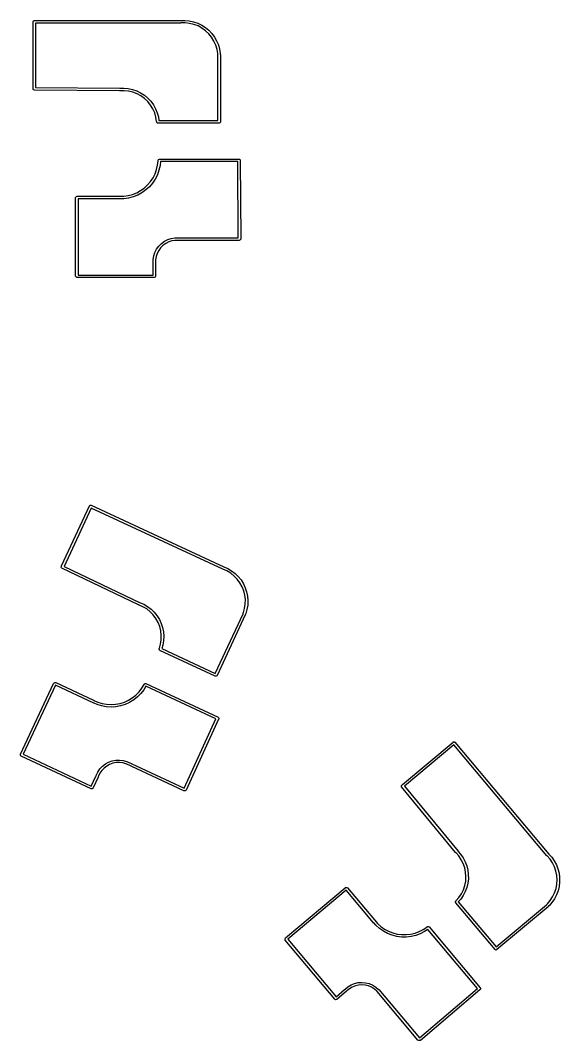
# Model space of a CAD drawing. Extents: x -5 to 140, y -38 to 78.
# Drawn here: x 108.4 to 140.2, y -38.3 to 21.9 of the extents above; entities that cross this region are included whole.
import ezdxf

# ---------------------------------------------------------------- set-up
doc = ezdxf.new("R2010")
doc.units = 0
doc.layers.add('BLACK', color=7, linetype='CONTINUOUS')

msp = doc.modelspace()

# ---------------------------------------------------------------- linework, layer by layer
at = {"layer": 'BLACK', "linetype": 'CONTINUOUS'}
for p, q in [((109.125, 21.804), (109.127, 21.8137)), ((109.125, 17.896), (109.125, 21.804)), ((109.126, 21.817), (109.128, 21.8199)), ((109.127, 21.8137), (109.126, 21.817)), ((109.128, 21.8199), (109.13, 21.8297)), ((109.13, 21.8297), (109.142, 21.8446)), ((109.142, 21.8446), (109.152, 21.8615)), ((109.152, 21.8615), (109.158, 21.8638)), ((109.158, 21.8638), (109.162, 21.869)), ((109.162, 21.869), (109.182, 21.8723)), ((109.182, 21.8723), (109.2, 21.879)), ((109.2, 21.879), (117.825, 21.879)), ((117.825, 21.729), (109.275, 21.729)), ((109.275, 21.729), (109.275, 17.9243)), ((117.825, 21.8789), (118.079, 21.8867)), ((117.825, 21.879), (117.825, 21.8789)), ((117.828, 21.7301), (117.825, 21.729)), ((117.832, 21.7293), (117.828, 21.7301)), ((117.842, 21.7339), (117.832, 21.7293)), ((118.095, 21.7404), (117.842, 21.7339)), ((118.079, 21.8867), (118.338, 21.8634)), ((118.356, 21.7128), (118.095, 21.7404)), ((118.338, 21.8634), (118.593, 21.8089)), ((118.612, 21.6513), (118.356, 21.7128)), ((118.593, 21.8089), (118.839, 21.724)), ((118.839, 21.724), (119.074, 21.6102)), ((118.858, 21.5569), (118.612, 21.6513)), ((119.089, 21.4313), (118.858, 21.5569)), ((119.074, 21.6102), (119.293, 21.4688)), ((119.302, 21.2766), (119.089, 21.4313)), ((119.293, 21.4688), (119.493, 21.3022)), ((119.493, 21.0953), (119.302, 21.2766)), ((119.493, 21.3022), (119.672, 21.1126)), ((119.658, 20.8908), (119.493, 21.0953)), ((119.672, 21.1126), (119.826, 20.9028)), ((119.796, 20.6663), (119.658, 20.8908)), ((119.903, 20.4259), (119.796, 20.6663)), ((119.826, 20.9028), (119.954, 20.676)), ((119.954, 20.676), (120.054, 20.4353)), ((119.978, 20.1735), (119.903, 20.4259)), ((120.017, 19.9245), (119.978, 20.1735)), ((120.014, 19.9132), (120.017, 19.9245)), ((120.03, 19.8764), (120.014, 19.9132)), ((120.054, 20.4353), (120.124, 20.1844)), ((120.124, 20.1844), (120.164, 19.9268)), ((120.164, 19.9268), (120.157, 19.8983)), ((120.157, 19.8983), (120.157, 19.8982)), ((120.157, 19.8982), (120.175, 19.85)), ((120.164, 19.9268), (120.164, 19.9268)), ((120.025, 19.85), (120.03, 19.8757)), ((120.025, 15.971), (120.025, 19.85)), ((120.03, 19.8757), (120.03, 19.8764)), ((120.175, 19.85), (120.175, 15.905)), ((109.133, 17.8747), (109.125, 17.896)), ((109.126, 17.8637), (109.133, 17.8747)), ((109.135, 17.8131), (109.126, 17.8637)), ((109.174, 17.7798), (109.135, 17.8131)), ((109.199, 17.775), (109.174, 17.7798)), ((114.214, 17.7293), (109.199, 17.775)), ((109.275, 17.9243), (114.251, 17.879)), ((114.232, 17.7253), (114.214, 17.7293)), ((114.241, 17.7291), (114.232, 17.7253)), ((114.249, 17.729), (114.241, 17.7291)), ((114.253, 17.7301), (114.249, 17.729)), ((114.251, 17.879), (114.266, 17.8762)), ((114.494, 17.7364), (114.253, 17.7301)), ((114.266, 17.8762), (114.478, 17.8828)), ((114.478, 17.8828), (114.737, 17.8595)), ((114.755, 17.709), (114.494, 17.7364)), ((114.737, 17.8595), (114.991, 17.8051)), ((115.011, 17.6476), (114.755, 17.709)), ((114.991, 17.8051), (115.237, 17.7205)), ((115.256, 17.5535), (115.011, 17.6476)), ((115.237, 17.7205), (115.471, 17.6069)), ((115.487, 17.4281), (115.256, 17.5535)), ((115.471, 17.6069), (115.69, 17.4659)), ((115.699, 17.2737), (115.487, 17.4281)), ((115.69, 17.4659), (115.89, 17.2995)), ((115.89, 17.0929), (115.699, 17.2737)), ((115.89, 17.2995), (116.068, 17.1103)), ((116.055, 16.8887), (115.89, 17.0929)), ((116.192, 16.6648), (116.055, 16.8887)), ((116.068, 17.1103), (116.223, 16.901)), ((116.223, 16.901), (116.351, 16.6746)), ((116.299, 16.4248), (116.192, 16.6648)), ((116.374, 16.173), (116.299, 16.4248)), ((116.351, 16.6746), (116.45, 16.4344)), ((116.45, 16.4344), (116.52, 16.1839)), ((116.413, 15.9244), (116.374, 16.173)), ((116.41, 15.9131), (116.413, 15.9244)), ((116.419, 15.893), (116.41, 15.9131)), ((116.425, 15.8585), (116.419, 15.893)), ((116.464, 15.8255), (116.425, 15.8585)), ((116.49, 15.821), (116.464, 15.8255)), ((120.1, 15.821), (116.49, 15.821)), ((116.52, 16.1839), (116.553, 15.971)), ((116.553, 15.971), (120.025, 15.971)), ((120.148, 15.8385), (120.1, 15.821)), ((120.174, 15.883), (120.148, 15.8385)), ((120.175, 15.905), (120.172, 15.8908)), ((120.172, 15.8908), (120.174, 15.883)), ((116.412, 13.0797), (116.471, 13.3388)), ((116.471, 13.3388), (116.498, 13.5927)), ((116.495, 13.6033), (116.503, 13.6254)), ((116.498, 13.5927), (116.495, 13.6033)), ((116.501, 13.638), (116.527, 13.6825)), ((116.503, 13.6254), (116.501, 13.638)), ((116.527, 13.6825), (116.575, 13.7)), ((116.615, 13.3148), (116.552, 13.0385)), ((116.575, 13.7), (121.275, 13.7)), ((116.64, 13.55), (116.615, 13.3148)), ((121.2, 13.55), (116.64, 13.55)), ((121.225, 9.05), (121.2, 13.55)), ((121.275, 13.7), (121.301, 13.6955)), ((121.301, 13.6955), (121.34, 13.6625)), ((121.34, 13.6625), (121.349, 13.612)), ((121.349, 13.612), (121.347, 13.6087)), ((121.347, 13.6087), (121.35, 13.6004)), ((121.35, 13.6004), (121.375, 9.00041)), ((116.202, 12.5923), (116.322, 12.8296)), ((116.322, 12.8296), (116.412, 13.0797)), ((116.456, 12.7719), (116.328, 12.5188)), ((116.552, 13.0385), (116.456, 12.7719)), ((115.686, 11.9897), (115.882, 12.1692)), ((115.987, 12.0677), (115.778, 11.8763)), ((115.882, 12.1692), (116.055, 12.3711)), ((116.171, 12.2829), (115.987, 12.0677)), ((116.055, 12.3711), (116.202, 12.5923)), ((116.328, 12.5188), (116.171, 12.2829)), ((111.63, 11.4257), (111.663, 11.465)), ((111.663, 11.465), (111.667, 11.4658)), ((111.667, 11.4658), (111.677, 11.4825)), ((111.677, 11.4825), (111.725, 11.5)), ((111.725, 11.5), (114.186, 11.5)), ((114.186, 11.5), (114.203, 11.5049)), ((114.203, 11.5049), (114.214, 11.5011)), ((114.214, 11.5011), (114.469, 11.5053)), ((114.469, 11.5053), (114.732, 11.5416)), ((114.732, 11.5416), (114.989, 11.6095)), ((115.035, 11.4708), (114.761, 11.3985)), ((114.989, 11.6095), (115.236, 11.7078)), ((115.298, 11.5757), (115.035, 11.4708)), ((115.236, 11.7078), (115.469, 11.8352)), ((115.547, 11.7115), (115.298, 11.5757)), ((115.469, 11.8352), (115.686, 11.9897)), ((115.778, 11.8763), (115.547, 11.7115)), ((111.625, 11.4), (111.63, 11.4257)), ((111.625, 6.8), (111.625, 11.4)), ((114.275, 11.35), (111.775, 11.35)), ((111.775, 11.35), (111.775, 6.85)), ((114.293, 11.3567), (114.275, 11.35)), ((114.48, 11.3597), (114.293, 11.3567)), ((114.761, 11.3985), (114.48, 11.3597)), ((117.277, 9.01108), (117.479, 9.04244)), ((117.479, 9.04244), (117.5, 9.05)), ((117.5, 9.05), (121.225, 9.05)), ((116.409, 8.38435), (116.539, 8.56155)), ((116.65, 8.46631), (116.534, 8.30763)), ((116.539, 8.56155), (116.695, 8.7163)), ((116.789, 8.60489), (116.65, 8.46631)), ((116.695, 8.7163), (116.873, 8.84479)), ((116.949, 8.71997), (116.789, 8.60489)), ((116.873, 8.84479), (117.068, 8.94387)), ((117.124, 8.80869), (116.949, 8.71997)), ((117.068, 8.94387), (117.277, 9.01108)), ((117.311, 8.86888), (117.124, 8.80869)), ((117.496, 8.89759), (117.311, 8.86888)), ((117.506, 8.89521), (117.496, 8.89759)), ((117.517, 8.9), (117.506, 8.89521)), ((121.275, 8.9), (117.517, 8.9)), ((121.323, 8.91755), (121.275, 8.9)), ((121.333, 8.93436), (121.323, 8.91755)), ((121.338, 8.93525), (121.333, 8.93436)), ((121.371, 8.97473), (121.338, 8.93525)), ((121.375, 9.00041), (121.371, 8.97473)), ((116.206, 7.76383), (116.241, 7.98052)), ((116.241, 7.98052), (116.309, 8.18907)), ((116.309, 8.18907), (116.409, 8.38435)), ((116.383, 7.94599), (116.352, 7.75194)), ((116.444, 8.13275), (116.383, 7.94599)), ((116.534, 8.30763), (116.444, 8.13275)), ((116.205, 7.54434), (116.206, 7.76383)), ((116.205, 7.54433), (116.205, 7.54434)), ((116.212, 7.52834), (116.205, 7.54433)), ((116.205, 7.5), (116.21, 7.52565)), ((116.205, 6.85), (116.205, 7.5)), ((116.21, 7.52565), (116.212, 7.52834)), ((116.355, 7.55567), (116.347, 7.52265)), ((116.347, 7.52265), (116.355, 7.5)), ((116.352, 7.75194), (116.351, 7.56497)), ((116.351, 7.56497), (116.355, 7.55567)), ((116.355, 7.5), (116.355, 6.8)), ((111.643, 6.75179), (111.625, 6.8)), ((111.659, 6.74216), (111.643, 6.75179)), ((111.66, 6.7375), (111.659, 6.74216)), ((111.699, 6.70452), (111.66, 6.7375)), ((111.725, 6.7), (111.699, 6.70452)), ((116.275, 6.7), (111.725, 6.7)), ((111.775, 6.85), (116.205, 6.85)), ((116.323, 6.71755), (116.275, 6.7)), ((116.349, 6.76198), (116.323, 6.71755)), ((116.35, 6.77435), (116.347, 6.77061)), ((116.347, 6.77061), (116.349, 6.76198)), ((116.355, 6.8), (116.35, 6.77435)), ((110.806, -10.3151), (112.457, -6.77322)), ((112.561, -6.90458), (110.954, -10.3528)), ((112.457, -6.77322), (112.463, -6.76512)), ((112.463, -6.76512), (112.464, -6.76189)), ((112.464, -6.76189), (112.467, -6.75998)), ((112.467, -6.75998), (112.472, -6.75188)), ((112.472, -6.75188), (112.49, -6.74365)), ((112.49, -6.74365), (112.506, -6.73247)), ((112.506, -6.73247), (112.513, -6.73306)), ((112.513, -6.73306), (112.519, -6.7302)), ((112.519, -6.7302), (112.538, -6.73524)), ((112.538, -6.73524), (112.557, -6.73694)), ((112.557, -6.73694), (120.374, -10.382)), ((120.31, -10.518), (112.561, -6.90458)), ((110.779, -10.3943), (110.793, -10.3449)), ((110.801, -10.441), (110.779, -10.3943)), ((110.793, -10.3449), (110.804, -10.3376)), ((110.822, -10.4561), (110.801, -10.441)), ((110.804, -10.3376), (110.806, -10.3151)), ((115.348, -12.6169), (110.822, -10.4561)), ((110.954, -10.3528), (115.444, -12.4967)), ((120.314, -10.5183), (120.31, -10.518)), ((120.317, -10.5206), (120.314, -10.5183)), ((120.328, -10.5209), (120.317, -10.5206)), ((120.56, -10.6215), (120.328, -10.5209)), ((120.374, -10.382), (120.374, -10.3823)), ((120.374, -10.3823), (120.607, -10.4822)), ((120.785, -10.7571), (120.56, -10.6215)), ((120.607, -10.4822), (120.832, -10.613)), ((120.991, -10.921), (120.785, -10.7571)), ((120.832, -10.613), (121.04, -10.7701)), ((121.04, -10.7701), (121.228, -10.9511)), ((121.174, -11.1104), (120.991, -10.921)), ((121.33, -11.322), (121.174, -11.1104)), ((121.228, -10.9511), (121.392, -11.1534)), ((121.458, -11.5522), (121.33, -11.322)), ((121.392, -11.1534), (121.53, -11.3739)), ((121.53, -11.3739), (121.642, -11.6096)), ((121.554, -11.7971), (121.458, -11.5522)), ((121.618, -12.0525), (121.554, -11.7971)), ((121.642, -11.6096), (121.723, -11.857)), ((121.723, -11.857), (121.775, -12.1124)), ((115.362, -12.628), (115.348, -12.6169)), ((115.371, -12.6283), (115.362, -12.628)), ((115.379, -12.632), (115.371, -12.6283)), ((115.383, -12.6324), (115.379, -12.632)), ((115.604, -12.7287), (115.383, -12.6324)), ((115.444, -12.4967), (115.457, -12.5057)), ((115.457, -12.5057), (115.652, -12.5894)), ((115.652, -12.5894), (115.877, -12.72)), ((121.604, -12.8374), (121.643, -12.5771)), ((121.648, -12.314), (121.618, -12.0525)), ((121.643, -12.5771), (121.648, -12.314)), ((121.784, -12.6325), (121.742, -12.8896)), ((121.775, -12.1124), (121.795, -12.3722)), ((121.795, -12.3722), (121.784, -12.6325)), ((115.829, -12.864), (115.604, -12.7287)), ((116.035, -13.0276), (115.829, -12.864)), ((115.877, -12.72), (116.084, -12.8767)), ((116.217, -13.2165), (116.035, -13.0276)), ((116.084, -12.8767), (116.271, -13.0573)), ((116.374, -13.4277), (116.217, -13.2165)), ((116.271, -13.0573), (116.435, -13.2592)), ((119.871, -16.6663), (121.51, -13.1507)), ((121.646, -13.2141), (119.979, -16.7895)), ((121.51, -13.1507), (121.525, -13.1293)), ((121.525, -13.1293), (121.526, -13.129)), ((121.526, -13.129), (121.527, -13.0889)), ((121.527, -13.0889), (121.534, -13.0797)), ((121.534, -13.0797), (121.604, -12.8374)), ((121.651, -13.163), (121.646, -13.2141)), ((121.668, -13.1396), (121.65, -13.1628)), ((121.65, -13.1628), (121.651, -13.163)), ((121.742, -12.8896), (121.668, -13.1397)), ((121.668, -13.1397), (121.668, -13.1396)), ((116.501, -13.6574), (116.374, -13.4277)), ((116.435, -13.2592), (116.574, -13.4793)), ((116.597, -13.9018), (116.501, -13.6574)), ((116.574, -13.4793), (116.685, -13.7146)), ((116.685, -13.7146), (116.766, -13.9615)), ((116.661, -14.1567), (116.597, -13.9018)), ((116.69, -14.4176), (116.661, -14.1567)), ((116.686, -14.6803), (116.69, -14.4176)), ((116.766, -13.9615), (116.818, -14.2164)), ((116.818, -14.2164), (116.838, -14.4757)), ((116.577, -15.1819), (116.647, -14.94)), ((116.647, -14.94), (116.686, -14.6803)), ((116.785, -14.9921), (116.724, -15.1989)), ((116.827, -14.7355), (116.785, -14.9921)), ((116.838, -14.4757), (116.827, -14.7355)), ((116.561, -15.2468), (116.57, -15.2129)), ((116.582, -15.2933), (116.561, -15.2468)), ((116.57, -15.1911), (116.577, -15.1819)), ((116.57, -15.2129), (116.57, -15.1911)), ((116.604, -15.3082), (116.582, -15.2933)), ((119.875, -16.8339), (116.604, -15.3082)), ((116.724, -15.1989), (119.871, -16.6663)), ((119.927, -16.8384), (119.875, -16.8339)), ((119.969, -16.8089), (119.927, -16.8384)), ((119.971, -16.8013), (119.969, -16.8089)), ((119.979, -16.7895), (119.971, -16.8013)), ((108.382, -21.428), (110.326, -17.259)), ((110.441, -17.3677), (108.539, -21.4461)), ((110.326, -17.259), (110.341, -17.2377)), ((110.341, -17.2377), (110.388, -17.216)), ((110.388, -17.216), (110.392, -17.2172)), ((110.392, -17.2172), (110.408, -17.2062)), ((110.408, -17.2062), (110.459, -17.2106)), ((112.707, -18.4242), (110.441, -17.3677)), ((110.459, -17.2106), (112.689, -18.2505)), ((115.538, -17.55), (115.669, -17.3311)), ((115.78, -17.4299), (115.658, -17.6326)), ((115.669, -17.3311), (115.671, -17.3203)), ((115.671, -17.3203), (115.688, -17.3037)), ((115.688, -17.3037), (115.691, -17.2914)), ((115.691, -17.2914), (115.733, -17.262)), ((115.733, -17.262), (115.784, -17.2664)), ((119.913, -19.3571), (115.78, -17.4299)), ((115.784, -17.2664), (120.044, -19.2527)), ((114.978, -18.1128), (115.187, -17.9483)), ((115.284, -18.0573), (115.062, -18.2327)), ((115.187, -17.9483), (115.374, -17.7598)), ((115.484, -17.8563), (115.284, -18.0573)), ((115.374, -17.7598), (115.538, -17.55)), ((115.658, -17.6326), (115.484, -17.8563)), ((112.689, -18.2505), (112.707, -18.2535)), ((112.707, -18.2535), (112.715, -18.2613)), ((112.726, -18.4259), (112.707, -18.4242)), ((112.715, -18.2613), (112.948, -18.3655)), ((112.897, -18.5021), (112.726, -18.4259)), ((113.168, -18.5856), (112.897, -18.5021)), ((112.948, -18.3655), (113.202, -18.4438)), ((113.446, -18.6359), (113.168, -18.5856)), ((113.202, -18.4438), (113.464, -18.4909)), ((113.729, -18.6522), (113.446, -18.6359)), ((113.464, -18.4909), (113.729, -18.5062)), ((113.729, -18.5062), (113.994, -18.4894)), ((114.012, -18.6342), (113.729, -18.6522)), ((113.994, -18.4894), (114.256, -18.4407)), ((114.291, -18.5823), (114.012, -18.6342)), ((114.256, -18.4407), (114.509, -18.3608)), ((114.561, -18.4972), (114.291, -18.5823)), ((114.509, -18.3608), (114.751, -18.251)), ((114.819, -18.3801), (114.561, -18.4972)), ((114.751, -18.251), (114.978, -18.1128)), ((115.062, -18.2327), (114.819, -18.3801)), ((120.044, -19.2527), (120.065, -19.2677)), ((120.065, -19.2677), (120.087, -19.3142)), ((118.033, -23.4458), (119.913, -19.3571)), ((120.07, -19.3747), (118.148, -23.5543)), ((120.071, -19.3659), (120.07, -19.3747)), ((120.074, -19.3637), (120.071, -19.3659)), ((120.087, -19.3142), (120.074, -19.3637)), ((130.911, -23.2332), (133.904, -20.7211)), ((133.943, -20.8843), (131.029, -23.3299)), ((133.904, -20.7211), (133.913, -20.7162)), ((133.913, -20.7162), (133.915, -20.7136)), ((133.915, -20.7136), (133.918, -20.7131)), ((133.918, -20.7131), (133.927, -20.7081)), ((133.927, -20.7081), (133.946, -20.7081)), ((139.439, -27.4339), (133.943, -20.8843)), ((133.946, -20.7081), (133.965, -20.7047)), ((133.965, -20.7047), (133.971, -20.7081)), ((133.971, -20.7081), (133.978, -20.7081)), ((133.978, -20.7081), (133.993, -20.7206)), ((133.993, -20.7206), (134.01, -20.7304)), ((134.01, -20.7304), (139.554, -27.3375)), ((108.378, -21.4791), (108.382, -21.428)), ((108.389, -21.4949), (108.378, -21.4791)), ((108.387, -21.4995), (108.389, -21.4949)), ((108.409, -21.546), (108.387, -21.4995)), ((108.43, -21.5609), (108.409, -21.546)), ((112.554, -23.4838), (108.43, -21.5609)), ((108.539, -21.4461), (112.554, -23.3183)), ((113.064, -22.3088), (113.214, -22.1487)), ((113.313, -22.2568), (113.178, -22.4001)), ((113.214, -22.1487), (113.388, -22.0141)), ((113.468, -22.1362), (113.313, -22.2568)), ((113.388, -22.0141), (113.58, -21.9082)), ((113.64, -22.0414), (113.468, -22.1362)), ((113.58, -21.9082), (113.787, -21.8338)), ((113.825, -21.9747), (113.64, -22.0414)), ((113.787, -21.8338), (114.002, -21.7925)), ((114.018, -21.9378), (113.825, -21.9747)), ((114.002, -21.7925), (114.222, -21.7855)), ((114.215, -21.9315), (114.018, -21.9378)), ((114.41, -21.956), (114.215, -21.9315)), ((114.222, -21.7855), (114.439, -21.8129)), ((114.589, -22.008), (114.41, -21.956)), ((114.439, -21.8129), (114.636, -21.8698)), ((114.597, -22.0144), (114.589, -22.008)), ((114.61, -22.015), (114.597, -22.0144)), ((118.015, -23.603), (114.61, -22.015)), ((114.636, -21.8698), (114.657, -21.8717)), ((114.657, -21.8717), (118.033, -23.4458)), ((112.554, -23.3183), (112.829, -22.7292)), ((112.965, -22.7926), (112.669, -23.427)), ((112.829, -22.7292), (112.844, -22.7078)), ((112.844, -22.7078), (112.847, -22.7064)), ((112.847, -22.7064), (112.848, -22.6891)), ((112.848, -22.6891), (112.941, -22.4904)), ((112.848, -22.6891), (112.848, -22.6891)), ((112.941, -22.4904), (113.064, -22.3088)), ((112.967, -22.7686), (112.965, -22.7926)), ((112.988, -22.742), (112.967, -22.7686)), ((112.989, -22.732), (112.988, -22.742)), ((113.068, -22.5628), (112.989, -22.732)), ((113.178, -22.4001), (113.068, -22.5628)), ((112.605, -23.4883), (112.554, -23.4838)), ((112.647, -23.4589), (112.605, -23.4883)), ((112.65, -23.4504), (112.647, -23.4589)), ((112.654, -23.4483), (112.65, -23.4504)), ((112.669, -23.427), (112.654, -23.4483)), ((130.853, -23.2939), (130.887, -23.2549)), ((130.853, -23.3452), (130.853, -23.2939)), ((130.866, -23.3679), (130.853, -23.3452)), ((134.054, -27.2388), (130.866, -23.3679)), ((130.887, -23.2549), (130.899, -23.2528)), ((130.899, -23.2528), (130.911, -23.2332)), ((131.029, -23.3299), (134.192, -27.1706)), ((118.067, -23.6075), (118.015, -23.603)), ((118.082, -23.5964), (118.067, -23.6075)), ((118.087, -23.5976), (118.082, -23.5964)), ((118.134, -23.5757), (118.087, -23.5976)), ((118.148, -23.5543), (118.134, -23.5757)), ((134.062, -27.255), (134.054, -27.2388)), ((134.071, -27.2593), (134.062, -27.255)), ((134.076, -27.266), (134.071, -27.2593)), ((134.079, -27.2677), (134.076, -27.266)), ((134.239, -27.4486), (134.079, -27.2677)), ((134.192, -27.1706), (134.2, -27.1841)), ((134.2, -27.1841), (134.341, -27.3424)), ((134.386, -27.6664), (134.239, -27.4486)), ((134.341, -27.3424), (134.49, -27.5558)), ((134.504, -27.9015), (134.386, -27.6664)), ((134.49, -27.5558), (134.612, -27.7855)), ((139.442, -27.4356), (139.439, -27.4339)), ((139.444, -27.439), (139.442, -27.4356)), ((139.454, -27.4442), (139.444, -27.439)), ((139.621, -27.6331), (139.454, -27.4442)), ((139.554, -27.3375), (139.554, -27.338)), ((139.554, -27.338), (139.723, -27.5268)), ((139.768, -27.8513), (139.621, -27.6331)), ((139.723, -27.5268), (139.872, -27.7406)), ((134.589, -28.1498), (134.504, -27.9015)), ((134.641, -28.4072), (134.589, -28.1498)), ((134.612, -27.7855), (134.705, -28.0283)), ((134.705, -28.0283), (134.768, -28.2806)), ((134.768, -28.2806), (134.801, -28.5386)), ((139.886, -28.0869), (139.768, -27.8513)), ((139.872, -27.7406), (139.994, -27.9708)), ((139.971, -28.3357), (139.886, -28.0869)), ((139.994, -27.9708), (140.087, -28.2141)), ((140.087, -28.2141), (140.151, -28.4668)), ((134.66, -28.6692), (134.641, -28.4072)), ((134.644, -28.9314), (134.66, -28.6692)), ((134.802, -28.7987), (134.772, -29.057)), ((134.801, -28.5386), (134.802, -28.7987)), ((140.024, -28.5936), (139.971, -28.3357)), ((140.042, -28.8562), (140.024, -28.5936)), ((140.026, -29.1189), (140.042, -28.8562)), ((140.151, -28.4668), (140.183, -28.7253)), ((140.183, -28.7253), (140.184, -28.9859)), ((124.017, -32.2806), (127.541, -29.3238)), ((127.599, -29.4709), (124.152, -32.3634)), ((127.541, -29.3238), (127.564, -29.3108)), ((127.564, -29.3108), (127.615, -29.3108)), ((129.206, -31.386), (127.599, -29.4709)), ((127.615, -29.3108), (127.619, -29.3138)), ((127.619, -29.3138), (127.638, -29.3105)), ((127.638, -29.3105), (127.682, -29.3361)), ((127.682, -29.3361), (129.264, -31.221)), ((134.395, -29.6744), (134.51, -29.4383)), ((134.51, -29.4383), (134.593, -29.1892)), ((134.593, -29.1892), (134.644, -28.9314)), ((134.711, -29.3098), (134.619, -29.5533)), ((134.772, -29.057), (134.711, -29.3098)), ((139.892, -29.6268), (139.975, -29.3772)), ((139.975, -29.3772), (140.026, -29.1189)), ((140.092, -29.4979), (140.001, -29.7419)), ((140.154, -29.2447), (140.092, -29.4979)), ((140.184, -28.9859), (140.154, -29.2447)), ((134.042, -30.135), (134.065, -30.1082)), ((134.065, -30.1082), (134.075, -30.0886)), ((134.075, -30.0886), (134.085, -30.0833)), ((134.085, -30.0833), (134.25, -29.8934)), ((134.353, -29.9988), (134.21, -30.1606)), ((134.25, -29.8934), (134.395, -29.6744)), ((134.499, -29.7841), (134.353, -29.9988)), ((134.619, -29.5533), (134.499, -29.7841)), ((139.466, -30.273), (139.631, -30.0827)), ((139.631, -30.0827), (139.776, -29.8633)), ((139.881, -29.9731), (139.734, -30.1881)), ((139.776, -29.8633), (139.892, -29.6268)), ((140.001, -29.7419), (139.881, -29.9731)), ((134.042, -30.1863), (134.042, -30.135)), ((134.055, -30.2089), (134.042, -30.1863)), ((136.376, -32.9743), (134.055, -30.2089)), ((134.21, -30.1606), (136.442, -32.8204)), ((136.442, -32.8204), (139.414, -30.327)), ((139.51, -30.4419), (136.488, -32.9777)), ((139.414, -30.327), (139.436, -30.314)), ((139.436, -30.314), (139.437, -30.314)), ((139.437, -30.314), (139.455, -30.2783)), ((139.455, -30.2783), (139.466, -30.273)), ((139.536, -30.3975), (139.51, -30.4419)), ((139.562, -30.3839), (139.536, -30.3973)), ((139.536, -30.3973), (139.536, -30.3975)), ((139.734, -30.1881), (139.562, -30.3838)), ((139.562, -30.3838), (139.562, -30.3839)), ((129.264, -31.221), (129.279, -31.2315)), ((129.279, -31.2315), (129.283, -31.2416)), ((129.283, -31.2416), (129.45, -31.4347)), ((129.223, -31.3958), (129.206, -31.386)), ((129.346, -31.5368), (129.223, -31.3958)), ((129.556, -31.727), (129.346, -31.5368)), ((129.45, -31.4347), (129.647, -31.613)), ((129.787, -31.8904), (129.556, -31.727)), ((129.647, -31.613), (129.864, -31.7663)), ((130.037, -32.0248), (129.787, -31.8904)), ((129.864, -31.7663), (130.098, -31.8923)), ((130.098, -31.8923), (130.346, -31.9891)), ((131.656, -32.0028), (131.905, -31.9112)), ((131.905, -31.9112), (132.142, -31.7901)), ((132.216, -31.9159), (131.964, -32.0449)), ((132.142, -31.7901), (132.353, -31.6473)), ((132.412, -31.7836), (132.216, -31.9159)), ((132.353, -31.6473), (132.36, -31.6383)), ((132.36, -31.6383), (132.382, -31.6304)), ((132.382, -31.6304), (132.39, -31.6206)), ((132.39, -31.6206), (132.441, -31.6117)), ((135.343, -35.2769), (132.412, -31.7836)), ((132.441, -31.6117), (132.485, -31.6373)), ((132.485, -31.6373), (135.506, -35.2377)), ((123.992, -32.3251), (124.017, -32.2806)), ((123.995, -32.344), (123.992, -32.3251)), ((123.992, -32.3477), (123.995, -32.344)), ((123.992, -32.399), (123.992, -32.3477)), ((124.005, -32.4215), (123.992, -32.399)), ((126.93, -35.907), (124.005, -32.4215)), ((124.152, -32.3634), (127, -35.757)), ((130.301, -32.128), (130.037, -32.0248)), ((130.575, -32.1988), (130.301, -32.128)), ((130.346, -31.9891), (130.603, -32.0554)), ((130.856, -32.2359), (130.575, -32.1988)), ((130.603, -32.0554), (130.867, -32.0902)), ((131.14, -32.2388), (130.856, -32.2359)), ((130.867, -32.0902), (131.133, -32.093)), ((131.133, -32.093), (131.397, -32.0638)), ((131.422, -32.2076), (131.14, -32.2388)), ((131.397, -32.0638), (131.656, -32.0028)), ((131.697, -32.1427), (131.422, -32.2076)), ((131.964, -32.0449), (131.697, -32.1427)), ((136.42, -32.9999), (136.376, -32.9743)), ((136.471, -32.991), (136.42, -32.9999)), ((136.476, -32.985), (136.471, -32.991)), ((136.488, -32.9777), (136.476, -32.985)), ((128.093, -34.9761), (128.307, -34.9274)), ((128.307, -34.9274), (128.526, -34.9127)), ((128.526, -34.9127), (128.744, -34.9325)), ((128.744, -34.9325), (128.957, -34.9862)), ((127, -35.757), (127.498, -35.3392)), ((127.594, -35.4541), (127.058, -35.904)), ((127.498, -35.3392), (127.52, -35.3262)), ((127.52, -35.3262), (127.524, -35.3262)), ((127.524, -35.3262), (127.532, -35.3108)), ((127.532, -35.3108), (127.7, -35.1702)), ((127.606, -35.4332), (127.594, -35.4541)), ((127.637, -35.4181), (127.606, -35.4332)), ((127.641, -35.4092), (127.637, -35.4181)), ((127.785, -35.2895), (127.641, -35.4092)), ((127.7, -35.1702), (127.889, -35.0577)), ((127.954, -35.1887), (127.785, -35.2895)), ((127.889, -35.0577), (128.093, -34.9761)), ((128.136, -35.1156), (127.954, -35.1887)), ((128.328, -35.072), (128.136, -35.1156)), ((128.524, -35.0588), (128.328, -35.072)), ((128.72, -35.0765), (128.524, -35.0588)), ((128.91, -35.1246), (128.72, -35.0765)), ((129.091, -35.202), (128.91, -35.1246)), ((128.957, -34.9862), (129.159, -35.0725)), ((129.257, -35.3066), (129.091, -35.202)), ((129.159, -35.0725), (129.345, -35.1894)), ((129.398, -35.4297), (129.257, -35.3066)), ((129.345, -35.1894), (129.498, -35.3239)), ((129.403, -35.4387), (129.398, -35.4297)), ((129.414, -35.4446), (129.403, -35.4387)), ((131.829, -38.3231), (129.414, -35.4446)), ((129.498, -35.3239), (129.517, -35.3349)), ((129.517, -35.3349), (131.912, -38.1882)), ((131.912, -38.1882), (135.343, -35.2769)), ((135.478, -35.3592), (131.97, -38.3352)), ((135.482, -35.3516), (135.478, -35.3592)), ((135.486, -35.3509), (135.482, -35.3516)), ((135.519, -35.3116), (135.486, -35.3509)), ((135.506, -35.2377), (135.519, -35.2603)), ((135.519, -35.2603), (135.519, -35.3116)), ((126.974, -35.9327), (126.93, -35.907)), ((127.025, -35.9238), (126.974, -35.9327)), ((127.03, -35.9171), (127.025, -35.9238)), ((127.035, -35.9171), (127.03, -35.9171)), ((127.058, -35.904), (127.035, -35.9171)), ((131.874, -38.3488), (131.829, -38.3231)), ((131.893, -38.3454), (131.874, -38.3488)), ((131.896, -38.3486), (131.893, -38.3454)), ((131.948, -38.3483), (131.896, -38.3486)), ((131.97, -38.3352), (131.948, -38.3483))]:
    msp.add_line(p, q, dxfattribs=at)

doc.saveas('drawing.dxf')
